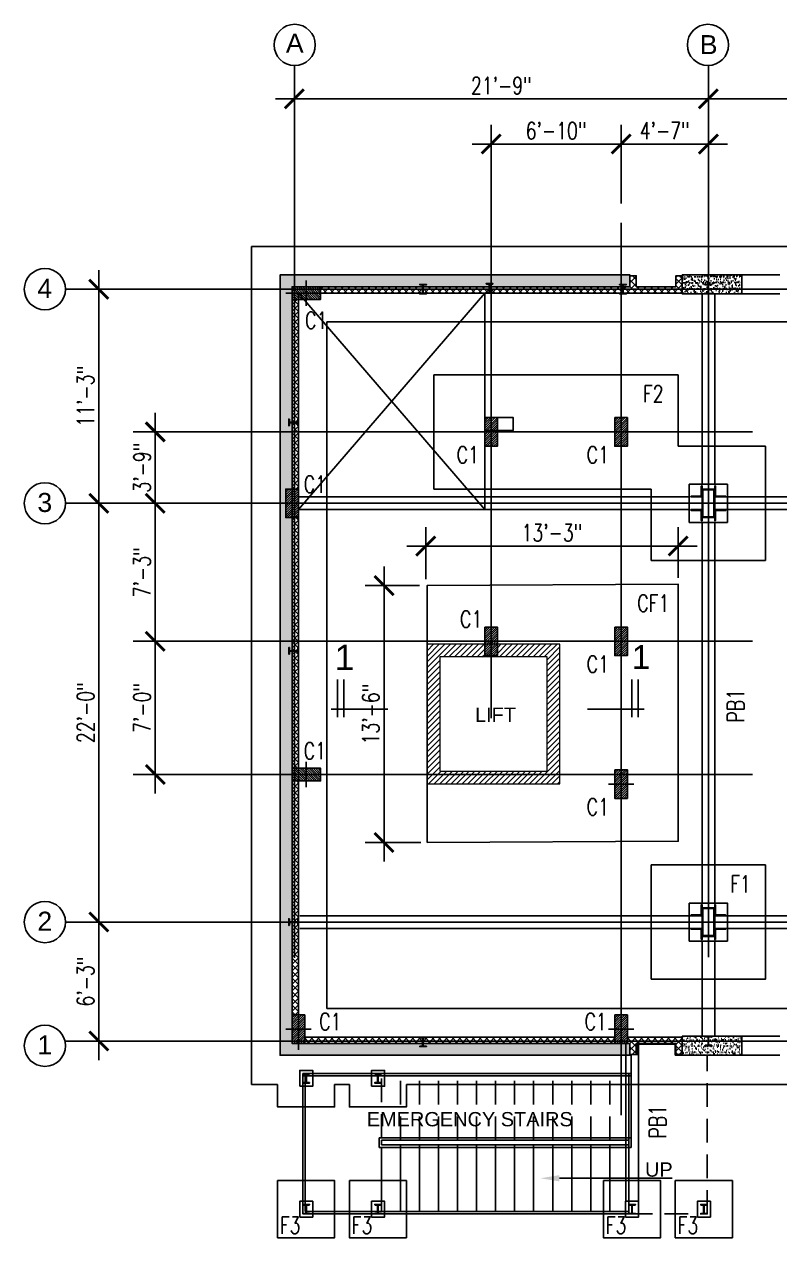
# Model space of a CAD drawing. Header units: inches. Extents: x 41285 to 57578, y -189 to 12305.
# Drawn here: x 47479 to 47955, y 10274 to 11039 of the extents above; entities that cross this region are included whole.
import ezdxf
from ezdxf import colors
from ezdxf.entities.mleader import LeaderData, LeaderLine
from ezdxf.enums import TextEntityAlignment as Align
from ezdxf.math import Vec2, Vec3

# ---------------------------------------------------------------- set-up
doc = ezdxf.new("R2010")
doc.units = ezdxf.units.IN
doc.header["$LTSCALE"] = 30
doc.header["$MEASUREMENT"] = 0
for name, pattern in [('Amconstr', [9999, 9999, 0]), ('CENTER', [2, 1.25, -0.25, 0.25, -0.25]), ('DASHED', [0.75, 0.5, -0.25])]:
    doc.linetypes.add(name, pattern=pattern)
for name, color, linetype in [('A-HATCH RCC', 8, 'Continuous'), ('A-PLASTER', 1, 'Continuous'), ('A-TEXT-P', 242, 'Continuous'), ('A-WALL-BLWK', 33, 'Continuous'), ('A-WALL-RAMPED EARTH', 4, 'Continuous'), ('COLUMN', 6, 'Continuous'), ('GC', 3, 'Continuous'), ('Grid line', 1, 'CENTER'), ('GT', 4, 'Continuous'), ('HATCH', 253, 'Continuous'), ('L', 2, 'Continuous'), ('L3', 3, 'Continuous'), ('L5', 5, 'Continuous'), ('N-DIM-Z', 126, 'Continuous'), ('PB', 3, 'Continuous'), ('RAMP LINE', 1, 'Continuous'), ('WALL', 7, 'Continuous')]:
    doc.layers.add(name, color=color, linetype=linetype)
doc.styles.add('1by8in-1F', font='arial.ttf', dxfattribs={"height": 6})
doc.styles.add('3-32', font='simplex.shx', dxfattribs={"width": 0.75, "height": 10.6666})
doc.styles.add('ARIAL', font='arial.ttf')
doc.styles.add('dim', font='arial.ttf')
doc.styles.get("Standard").update_dxf_attribs({"font": 'arial.ttf'})
doc.dimstyles.new('3-32', dxfattribs={"dimtxt": 10.666667, "dimasz": 12, "dimexe": 12, "dimexo": 4, "dimgap": 2, "dimtad": 1, "dimdec": 4, "dimzin": 3, "dimdsep": 46, "dimlunit": 4, "dimtxsty": '3-32', "dimblk": 'ARCHTICK', "dimcen": 0.046875, "dimdle": 12, "dimclrd": 1, "dimclre": 1, "dimclrt": 2, "dimadec": 0, "dimazin": 0, "dimtfac": 0.75, "dimtdec": 4, "dimtmove": 2, "dimatfit": 3, "dimldrblk": 'ARCHTICK', "dimfxl": 0, "dimfrac": 1, "dimtolj": 1, "dimtzin": 0, "dimlwd": -1, "dimlwe": -1, "dimarcsym": 0})
pattern_1 = [(45, (47651.374, 11328.5626), (-2.12132, 2.12132), []), (135, (47651.374, 11328.5626), (-2.12132, -2.12132), [])]
pattern_2 = [(30.5, (-6992.316, 0), (0.2584454, 2.88020771), [0, -2.28, 0, -2.55, 0, -2.4375]), (0.5, (-6992.316, 0), (3.15077722, 3.87814304), [0, -1.23, 0, -2.055, 0, -0.7875]), (320.5, (-6994.1473, 0.2248), (4.63742878, -0.56085233), [0, -0.75, 0, -2.7, 0, -3.525]), (310.5, (-6994.1473, 0.225), (4.6360217, 0.75716824), [0, -0.375, 0, -1.77, 0, -2.025])]
pattern_3 = [(45, (0, 0), (-0.265165, 0.265165), [])]

# ---------------------------------------------------------------- blocks, each defined once
blk = doc.blocks.new('A$C10AE6DCF')
at = {"layer": 'HATCH'}
h = blk.add_hatch(dxfattribs=at)
h.set_pattern_fill('_USER', color=1, angle=45, style=0, pattern_type=0)
h.set_pattern_definition([(45, (0, 0), (-0.70711, 0.70711), [])])
h.paths.add_polyline_path([(-4, 9), (-4, -9), (4, -9), (4, 9)])
at = {"layer": 'COLUMN'}
blk.add_lwpolyline([(-4, 9), (-4, -9), (4, -9), (4, 9), (-4, 9)], dxfattribs=at)
at = {"layer": 'Grid line'}
for p, q in [((0, -13), (0, 13)), ((-8, 0), (8, 0))]:
    blk.add_line(p, q, dxfattribs=at)
blk = doc.blocks.new('_ARCHTICK')
at = {"color": 0, "linetype": 'ByBlock', "const_width": 0.15}
blk.add_lwpolyline([(-0.5, -0.5), (0.5, 0.5)], dxfattribs=at)
blk = doc.blocks.new('*D236')
at = {"layer": 'DEFPOINTS', "color": 0, "transparency": 16777216}
for p in [(47909.87, 10991.79), (47648.87, 10950.28), (47909.87, 10950.28)]:
    blk.add_point(p, dxfattribs=at)
at = {"layer": 'N-DIM-Z', "color": 1, "transparency": 16777216}
for p, q in [((47648.87, 10954.28), (47648.87, 11003.79)), ((47909.87, 10954.28), (47909.87, 11003.79)), ((47636.87, 10991.79), (47921.87, 10991.79))]:
    blk.add_line(p, q, dxfattribs=at)
at = {"layer": 'N-DIM-Z', "color": 1, "transparency": 16777216, "xscale": 12, "yscale": 12, "zscale": 12, "rotation": 180}
blk.add_blockref('_ARCHTICK', (47648.87, 10991.79), dxfattribs=at)
at = {"layer": 'N-DIM-Z', "color": 1, "transparency": 16777216, "xscale": 12, "yscale": 12, "zscale": 12}
blk.add_blockref('_ARCHTICK', (47909.87, 10991.79), dxfattribs=at)
at = {"layer": 'N-DIM-Z', "color": 2, "transparency": 16777216, "insert": (47779.37, 11000.14), "char_height": 10.667, "attachment_point": 5, "style": '3-32'}
blk.add_mtext('\\A1;21\'-9"', dxfattribs=at)
blk = doc.blocks.new('*D237')
at = {"layer": 'DEFPOINTS', "color": 0, "transparency": 16777216}
for p in [(47525.54, 10871.79), (47550.07, 10871.79), (47547.73, 10736.79)]:
    blk.add_point(p, dxfattribs=at)
at = {"layer": 'N-DIM-Z', "color": 1, "transparency": 16777216}
for p, q in [((47525.54, 10724.79), (47525.54, 10883.79)), ((47546.07, 10871.79), (47513.54, 10871.79)), ((47543.73, 10736.79), (47513.54, 10736.79))]:
    blk.add_line(p, q, dxfattribs=at)
at = {"layer": 'N-DIM-Z', "color": 1, "transparency": 16777216, "xscale": 12, "yscale": 12, "zscale": 12}
for p, rotation in [((47525.54, 10871.79), 90), ((47525.54, 10736.79), 270)]:
    blk.add_blockref('_ARCHTICK', p, dxfattribs=dict(at, rotation=rotation))
at = {"layer": 'N-DIM-Z', "color": 2, "transparency": 16777216, "insert": (47517.19, 10804.29), "char_height": 10.667, "attachment_point": 5, "rotation": 90, "style": '3-32'}
blk.add_mtext('\\A1;11\'-3"', dxfattribs=at)
blk = doc.blocks.new('*D238')
at = {"layer": 'DEFPOINTS', "color": 0, "transparency": 16777216}
for p in [(47525.54, 10736.79), (47548.47, 10736.79), (47539.47, 10472.79)]:
    blk.add_point(p, dxfattribs=at)
at = {"layer": 'N-DIM-Z', "color": 1, "transparency": 16777216}
for p, q in [((47525.54, 10460.79), (47525.54, 10748.79)), ((47544.47, 10736.79), (47513.54, 10736.79)), ((47535.47, 10472.79), (47513.54, 10472.79))]:
    blk.add_line(p, q, dxfattribs=at)
at = {"layer": 'N-DIM-Z', "color": 1, "transparency": 16777216, "xscale": 12, "yscale": 12, "zscale": 12}
for p, rotation in [((47525.54, 10736.79), 90), ((47525.54, 10472.79), 270)]:
    blk.add_blockref('_ARCHTICK', p, dxfattribs=dict(at, rotation=rotation))
at = {"layer": 'N-DIM-Z', "color": 2, "transparency": 16777216, "insert": (47517.19, 10604.79), "char_height": 10.667, "attachment_point": 5, "rotation": 90, "style": '3-32'}
blk.add_mtext('\\A1;22\'-0"', dxfattribs=at)
blk = doc.blocks.new('*D239')
at = {"layer": 'DEFPOINTS', "color": 0, "transparency": 16777216}
for p in [(48173.87, 10991.79), (47909.87, 10950.28), (48173.87, 10950.28)]:
    blk.add_point(p, dxfattribs=at)
at = {"layer": 'N-DIM-Z', "color": 1, "transparency": 16777216}
for p, q in [((47909.87, 10954.28), (47909.87, 11003.79)), ((48173.87, 10954.28), (48173.87, 11003.79)), ((47897.87, 10991.79), (48185.87, 10991.79))]:
    blk.add_line(p, q, dxfattribs=at)
at = {"layer": 'N-DIM-Z', "color": 1, "transparency": 16777216, "xscale": 12, "yscale": 12, "zscale": 12, "rotation": 180}
blk.add_blockref('_ARCHTICK', (47909.87, 10991.79), dxfattribs=at)
at = {"layer": 'N-DIM-Z', "color": 1, "transparency": 16777216, "xscale": 12, "yscale": 12, "zscale": 12}
blk.add_blockref('_ARCHTICK', (48173.87, 10991.79), dxfattribs=at)
at = {"layer": 'N-DIM-Z', "color": 2, "transparency": 16777216, "insert": (48041.87, 11000.14), "char_height": 10.667, "attachment_point": 5, "style": '3-32'}
blk.add_mtext('\\A1;22\'-0"', dxfattribs=at)
blk = doc.blocks.new('*D244')
at = {"layer": 'DEFPOINTS', "color": 0, "transparency": 16777216}
for p in [(47525.54, 10472.79), (47542.13, 10472.79), (47542.25, 10397.79)]:
    blk.add_point(p, dxfattribs=at)
at = {"layer": 'N-DIM-Z', "color": 1, "transparency": 16777216}
for p, q in [((47525.54, 10385.79), (47525.54, 10484.79)), ((47538.13, 10472.79), (47513.54, 10472.79)), ((47538.25, 10397.79), (47513.54, 10397.79))]:
    blk.add_line(p, q, dxfattribs=at)
at = {"layer": 'N-DIM-Z', "color": 1, "transparency": 16777216, "xscale": 12, "yscale": 12, "zscale": 12}
for p, rotation in [((47525.54, 10472.79), 90), ((47525.54, 10397.79), 270)]:
    blk.add_blockref('_ARCHTICK', p, dxfattribs=dict(at, rotation=rotation))
at = {"layer": 'N-DIM-Z', "color": 2, "transparency": 16777216, "insert": (47517.19, 10435.29), "char_height": 10.667, "attachment_point": 5, "rotation": 90, "style": '3-32'}
blk.add_mtext('\\A1;6\'-3"', dxfattribs=at)
blk = doc.blocks.new('A$C77EE556A')
at = {"layer": 'HATCH'}
h = blk.add_hatch(dxfattribs=at)
h.set_pattern_fill('_USER', color=1, scale=0.375, angle=45, style=0, pattern_type=0)
h.set_pattern_definition(pattern_3)
h.paths.add_polyline_path([(0.5, -0.5), (0.5, -17.5), (7.5, -17.5), (7.5, -0.5)], flags=16)
h.paths.add_polyline_path([(0, 0), (0, -18), (8, -18), (8, 0)])
at = {"layer": 'COLUMN'}
blk.add_lwpolyline([(0, 0), (0, -18), (8, -18), (8, 0), (0, 0)], dxfattribs=at)
blk.add_lwpolyline([(0.5, -0.5), (0.5, -17.5), (7.5, -17.5), (7.5, -0.5)], close=True, dxfattribs=at)
at = {"layer": 'Grid line'}
for p, q in [((4, -22), (4, 4)), ((-4, -9), (12, -9))]:
    blk.add_line(p, q, dxfattribs=at)
blk = doc.blocks.new('A$C48294E53')
at = {"layer": 'COLUMN', "color": 4}
blk.add_lwpolyline([(2.19, 7.62), (3.63, 7.62, -0.414214), (3.81, 7.44), (3.81, 2.53, -0.414214), (3.63, 2.35), (2.19, 2.35, 0.414214), (2, 2.16), (2, 1.97), (6.19, 1.97), (6.19, 2.16, 0.414214), (6, 2.35), (4.37, 2.35, -0.414214), (4.19, 2.53), (4.19, 7.44, -0.414214), (4.37, 7.62), (6, 7.62, 0.414214), (6.19, 7.81), (6.19, 8), (2, 8), (2, 7.81, 0.414214)], format="xyb", close=True, dxfattribs=at)
blk = doc.blocks.new('A$C0EAF4FF9')
at = {"layer": 'Grid line'}
h = blk.add_hatch(dxfattribs=at)
h.set_pattern_fill('_USER', color=256, scale=0.25, angle=45, style=0, pattern_type=0)
h.set_pattern_definition([(45, (0, 0), (-0.176777, 0.176777), [])])
edge = h.paths.add_edge_path()
edge.add_line((2.19, 7.72), (3.63, 7.72))
edge.add_arc((3.63, 7.53), 0.188, 0, 90, ccw=False)
edge.add_line((3.81, 7.53), (3.81, 2.62))
edge.add_arc((3.63, 2.62), 0.188, -90, 0, ccw=False)
edge.add_line((3.63, 2.44), (2.19, 2.44))
edge.add_arc((2.19, 2.25), 0.187, 90, 180)
edge.add_line((2, 2.25), (2, 2.06))
edge.add_line((2, 2.06), (6.19, 2.06))
edge.add_line((6.19, 2.06), (6.19, 2.25))
edge.add_arc((6, 2.25), 0.188, 0, 90)
edge.add_line((6, 2.44), (4.37, 2.44))
edge.add_arc((4.37, 2.62), 0.188, 180, 270, ccw=False)
edge.add_line((4.19, 2.62), (4.19, 7.53))
edge.add_arc((4.37, 7.53), 0.188, 90, 180, ccw=False)
edge.add_line((4.37, 7.72), (6, 7.72))
edge.add_arc((6, 7.9), 0.187, 270, 360)
edge.add_line((6.19, 7.9), (6.19, 8.09))
edge.add_line((6.19, 8.09), (2, 8.09))
edge.add_line((2, 8.09), (2, 7.9))
edge.add_arc((2.19, 7.9), 0.188, 180, 270)
blk.add_blockref('A$C48294E53', (0, 0.09), dxfattribs=at)
blk = doc.blocks.new('A$C56BC41D7')
at = {"layer": 'HATCH'}
h = blk.add_hatch(dxfattribs=at)
h.set_pattern_fill('_USER', color=1, scale=0.375, angle=45, style=0, pattern_type=0)
h.set_pattern_definition(pattern_3)
edge = h.paths.add_edge_path()
edge.add_line((0.5, 6.75), (0.5, 0.75))
edge.add_arc((0.75, 0.75), 0.25, 180, 270)
edge.add_line((0.75, 0.5), (6.75, 0.5))
edge.add_arc((6.75, 0.25), 0.25, 0, 90, ccw=False)
edge.add_line((7, 0.25), (7, 0))
edge.add_line((7, 0), (0, 0))
edge.add_line((0, 0), (0, 7))
edge.add_line((0, 7), (0.25, 7))
edge.add_arc((0.25, 6.75), 0.25, 0, 90, ccw=False)
at = {"layer": 'COLUMN', "color": 4}
blk.add_lwpolyline([(0, 0), (0, 7), (0.25, 7, -0.414214), (0.5, 6.75), (0.5, 0.75, 0.414214), (0.75, 0.5), (6.75, 0.5, -0.414214), (7, 0.25), (7, 0)], format="xyb", close=True, dxfattribs=at)
blk = doc.blocks.new('A$C0E0D12C3')
at = {"layer": 'Grid line', "color": 4, "xscale": -1}
blk.add_blockref('A$C56BC41D7', (-4, 4), dxfattribs=at)
at = {"layer": 'Grid line'}
blk.add_blockref('A$C77EE556A', (-4, 9), dxfattribs=at)
at = {"layer": 'Grid line', "color": 4}
blk.add_blockref('A$C56BC41D7', (4, 4), dxfattribs=at)
at = {"layer": 'Grid line', "color": 4, "rotation": 180}
blk.add_blockref('A$C56BC41D7', (-4, -4), dxfattribs=at)
at = {"layer": 'Grid line', "color": 4, "xscale": -1, "rotation": 180}
blk.add_blockref('A$C56BC41D7', (4, -4), dxfattribs=at)
blk = doc.blocks.new('*D223')
at = {"layer": 'DEFPOINTS', "color": 0, "transparency": 16777216}
for p in [(47909.87, 10963.32), (47854.87, 10921.81), (47909.87, 10921.81)]:
    blk.add_point(p, dxfattribs=at)
at = {"layer": 'N-DIM-Z', "color": 1, "transparency": 16777216}
for p, q in [((47854.87, 10925.81), (47854.87, 10975.32)), ((47909.87, 10925.81), (47909.87, 10975.32)), ((47842.87, 10963.32), (47921.87, 10963.32))]:
    blk.add_line(p, q, dxfattribs=at)
at = {"layer": 'N-DIM-Z', "color": 1, "transparency": 16777216, "xscale": 12, "yscale": 12, "zscale": 12, "rotation": 180}
blk.add_blockref('_ARCHTICK', (47854.87, 10963.32), dxfattribs=at)
at = {"layer": 'N-DIM-Z', "color": 1, "transparency": 16777216, "xscale": 12, "yscale": 12, "zscale": 12}
blk.add_blockref('_ARCHTICK', (47909.87, 10963.32), dxfattribs=at)
at = {"layer": 'N-DIM-Z', "color": 2, "transparency": 16777216, "insert": (47882.37, 10971.67), "char_height": 10.667, "attachment_point": 5, "style": '3-32'}
blk.add_mtext('\\A1;4\'-7"', dxfattribs=at)
blk = doc.blocks.new('*D224')
at = {"layer": 'DEFPOINTS', "color": 0, "transparency": 16777216}
for p in [(47854.87, 10963.32), (47772.87, 10921.81), (47854.87, 10921.81)]:
    blk.add_point(p, dxfattribs=at)
at = {"layer": 'N-DIM-Z', "color": 1, "transparency": 16777216}
for p, q in [((47772.87, 10925.81), (47772.87, 10975.32)), ((47854.87, 10925.81), (47854.87, 10975.32)), ((47760.87, 10963.32), (47866.87, 10963.32))]:
    blk.add_line(p, q, dxfattribs=at)
at = {"layer": 'N-DIM-Z', "color": 1, "transparency": 16777216, "xscale": 12, "yscale": 12, "zscale": 12, "rotation": 180}
blk.add_blockref('_ARCHTICK', (47772.87, 10963.32), dxfattribs=at)
at = {"layer": 'N-DIM-Z', "color": 1, "transparency": 16777216, "xscale": 12, "yscale": 12, "zscale": 12}
blk.add_blockref('_ARCHTICK', (47854.87, 10963.32), dxfattribs=at)
at = {"layer": 'N-DIM-Z', "color": 2, "transparency": 16777216, "insert": (47813.87, 10971.67), "char_height": 10.667, "attachment_point": 5, "style": '3-32'}
blk.add_mtext('\\A1;6\'-10"', dxfattribs=at)
blk = doc.blocks.new('*D225')
at = {"layer": 'DEFPOINTS', "color": 0, "transparency": 16777216}
for p in [(47561.14, 10781.79), (47585.67, 10781.79), (47583.34, 10736.79)]:
    blk.add_point(p, dxfattribs=at)
at = {"layer": 'N-DIM-Z', "color": 1, "transparency": 16777216}
for p, q in [((47561.14, 10724.79), (47561.14, 10793.79)), ((47581.67, 10781.79), (47549.14, 10781.79)), ((47579.34, 10736.79), (47549.14, 10736.79))]:
    blk.add_line(p, q, dxfattribs=at)
at = {"layer": 'N-DIM-Z', "color": 1, "transparency": 16777216, "xscale": 12, "yscale": 12, "zscale": 12}
for p, rotation in [((47561.14, 10781.79), 90), ((47561.14, 10736.79), 270)]:
    blk.add_blockref('_ARCHTICK', p, dxfattribs=dict(at, rotation=rotation))
at = {"layer": 'N-DIM-Z', "color": 2, "transparency": 16777216, "insert": (47552.8, 10759.29), "char_height": 10.667, "attachment_point": 5, "rotation": 90, "style": '3-32'}
blk.add_mtext('\\A1;3\'-9"', dxfattribs=at)
blk = doc.blocks.new('*D226')
at = {"layer": 'DEFPOINTS', "color": 0, "transparency": 16777216}
for p in [(47561.14, 10736.79), (47585.67, 10736.79), (47583.34, 10649.79)]:
    blk.add_point(p, dxfattribs=at)
at = {"layer": 'N-DIM-Z', "color": 1, "transparency": 16777216}
for p, q in [((47561.14, 10637.79), (47561.14, 10748.79)), ((47581.67, 10736.79), (47549.14, 10736.79)), ((47579.34, 10649.79), (47549.14, 10649.79))]:
    blk.add_line(p, q, dxfattribs=at)
at = {"layer": 'N-DIM-Z', "color": 1, "transparency": 16777216, "xscale": 12, "yscale": 12, "zscale": 12}
for p, rotation in [((47561.14, 10736.79), 90), ((47561.14, 10649.79), 270)]:
    blk.add_blockref('_ARCHTICK', p, dxfattribs=dict(at, rotation=rotation))
at = {"layer": 'N-DIM-Z', "color": 2, "transparency": 16777216, "insert": (47552.8, 10693.29), "char_height": 10.667, "attachment_point": 5, "rotation": 90, "style": '3-32'}
blk.add_mtext('\\A1;7\'-3"', dxfattribs=at)
blk = doc.blocks.new('*D227')
at = {"layer": 'DEFPOINTS', "color": 0, "transparency": 16777216}
for p in [(47561.14, 10649.79), (47585.67, 10649.79), (47583.34, 10565.79)]:
    blk.add_point(p, dxfattribs=at)
at = {"layer": 'N-DIM-Z', "color": 1, "transparency": 16777216}
for p, q in [((47561.14, 10553.79), (47561.14, 10661.79)), ((47581.67, 10649.79), (47549.14, 10649.79)), ((47579.34, 10565.79), (47549.14, 10565.79))]:
    blk.add_line(p, q, dxfattribs=at)
at = {"layer": 'N-DIM-Z', "color": 1, "transparency": 16777216, "xscale": 12, "yscale": 12, "zscale": 12}
for p, rotation in [((47561.14, 10649.79), 90), ((47561.14, 10565.79), 270)]:
    blk.add_blockref('_ARCHTICK', p, dxfattribs=dict(at, rotation=rotation))
at = {"layer": 'N-DIM-Z', "color": 2, "transparency": 16777216, "insert": (47552.8, 10607.79), "char_height": 10.667, "attachment_point": 5, "rotation": 90, "style": '3-32'}
blk.add_mtext('\\A1;7\'-0"', dxfattribs=at)
blk = doc.blocks.new('A$C76A7568D')
at = {"layer": 'L3'}
blk.add_line((0, 3.89), (0, -31.85), dxfattribs=at)
at = {"layer": 'L5', "color": 6}
for p, q in [((-18.6, 0), (5, 0)), ((-18.6, -3.99), (5, -3.99))]:
    blk.add_line(p, q, dxfattribs=at)
blk = doc.blocks.new('*D274')
at = {"layer": 'DEFPOINTS', "color": 0, "transparency": 16777216}
for p in [(47705.4, 10684.91), (47731.66, 10684.91), (47732.55, 10522.92)]:
    blk.add_point(p, dxfattribs=at)
at = {"layer": 'N-DIM-Z', "color": 1, "transparency": 16777216}
for p, q in [((47705.4, 10510.92), (47705.4, 10696.91)), ((47727.66, 10684.91), (47693.4, 10684.91)), ((47728.55, 10522.92), (47693.4, 10522.92))]:
    blk.add_line(p, q, dxfattribs=at)
at = {"layer": 'N-DIM-Z', "color": 1, "transparency": 16777216, "xscale": 12, "yscale": 12, "zscale": 12}
for p, rotation in [((47705.4, 10684.91), 90), ((47705.4, 10522.92), 270)]:
    blk.add_blockref('_ARCHTICK', p, dxfattribs=dict(at, rotation=rotation))
at = {"layer": 'N-DIM-Z', "color": 2, "transparency": 16777216, "insert": (47697.05, 10603.92), "char_height": 10.667, "attachment_point": 5, "rotation": 90, "style": '3-32'}
blk.add_mtext('\\A1;13\'-6"', dxfattribs=at)
blk = doc.blocks.new('*D275')
at = {"layer": 'DEFPOINTS', "color": 0, "transparency": 16777216}
for p in [(47890.87, 10709.86), (47731.66, 10684.91), (47890.87, 10685.79)]:
    blk.add_point(p, dxfattribs=at)
at = {"layer": 'N-DIM-Z', "color": 1, "transparency": 16777216}
for p, q in [((47731.66, 10688.91), (47731.66, 10721.86)), ((47890.87, 10689.79), (47890.87, 10721.86)), ((47719.66, 10709.86), (47902.87, 10709.86))]:
    blk.add_line(p, q, dxfattribs=at)
at = {"layer": 'N-DIM-Z', "color": 1, "transparency": 16777216, "xscale": 12, "yscale": 12, "zscale": 12, "rotation": 180}
blk.add_blockref('_ARCHTICK', (47731.66, 10709.86), dxfattribs=at)
at = {"layer": 'N-DIM-Z', "color": 1, "transparency": 16777216, "xscale": 12, "yscale": 12, "zscale": 12}
blk.add_blockref('_ARCHTICK', (47890.87, 10709.86), dxfattribs=at)
at = {"layer": 'N-DIM-Z', "color": 2, "transparency": 16777216, "insert": (47811.26, 10718.21), "char_height": 10.667, "attachment_point": 5, "style": '3-32'}
blk.add_mtext('\\A1;13\'-3"', dxfattribs=at)

msp = doc.modelspace()

# ---------------------------------------------------------------- hatches: boundary and pattern name
at = {"layer": 'A-HATCH RCC'}
h = msp.add_hatch(dxfattribs=at)
h.set_pattern_fill('AR-SAND,_O', color=8, scale=1.5, angle=353, double=1)
h.set_pattern_definition(pattern_2)
h.paths.add_polyline_path([(47860.37407969, 10396.29055706), (47860.37407969, 10388.79055706), (47639.87407969, 10388.79055706), (47639.87407969, 10880.79055706), (47860.37407969, 10880.79055706), (47860.37407969, 10873.29055706), (47647.37407969, 10873.29055706), (47647.37407969, 10745.79055706), (47643.37407969, 10745.79055706), (47643.37407969, 10727.79055706), (47647.37407969, 10727.79055706), (47647.37407969, 10396.29055706)])
h = msp.add_hatch(dxfattribs=at)
h.set_pattern_fill('_USER,_O', color=256, scale=3, angle=45, double=1, pattern_type=0)
h.set_pattern_definition(pattern_1)
h.paths.add_polyline_path([(47893.37407969, 10880.29055706), (47889.37407969, 10880.29055706), (47889.37407969, 10873.29055706), (47873.87407969, 10873.29055706), (47873.87407969, 10871.79055706), (47893.37407969, 10871.79055706)])
h.paths.add_polyline_path([(47893.37407969, 10871.79055706), (47873.87407969, 10871.79055706), (47873.87407969, 10869.29055706), (47893.37407969, 10869.29055706)])
h.paths.add_polyline_path([(47873.87407969, 10871.79055706), (47864.87407969, 10871.79055706), (47864.87407969, 10869.29055706), (47873.87407969, 10869.29055706)])
h.paths.add_polyline_path([(47873.87407969, 10873.29055706), (47864.87407969, 10873.29055706), (47864.87407969, 10871.79055706), (47873.87407969, 10871.79055706)])
h.paths.add_polyline_path([(47864.37407969, 10880.29055706), (47860.37407969, 10880.29055706), (47860.37407969, 10873.29055706), (47753.87407969, 10873.29055706), (47753.87407969, 10871.79055706), (47864.87407969, 10871.79055706), (47864.87407969, 10873.29055706), (47864.37407969, 10873.29055706)])
h.paths.add_polyline_path([(47864.87407969, 10871.79055706), (47753.87407969, 10871.79055706), (47753.87407969, 10869.29055706), (47864.87407969, 10869.29055706)])
h.paths.add_polyline_path([(47753.87407969, 10871.79055706), (47740.3662216, 10871.79055706), (47740.3662216, 10869.29055706), (47753.87407969, 10869.29055706)])
h.paths.add_polyline_path([(47753.87407969, 10873.29055706), (47740.3662216, 10873.29055706), (47740.3662216, 10871.79055706), (47753.87407969, 10871.79055706)])
h.paths.add_polyline_path([(47740.3662216, 10871.79055706), (47665.37407969, 10871.79055706), (47665.37407969, 10869.29055706), (47669.37407969, 10869.29055706), (47740.3662216, 10869.29055706)])
h.paths.add_polyline_path([(47740.3662216, 10873.29055706), (47665.37407969, 10873.29055706), (47665.37407969, 10871.79055706), (47740.3662216, 10871.79055706)])
h = msp.add_hatch(dxfattribs=at)
h.set_pattern_fill('AR-SAND,_O', color=8, scale=1.5, angle=353, double=1)
h.set_pattern_definition(pattern_2)
h.paths.add_polyline_path([(47930.87407969, 10868.79055706), (47930.87407969, 10880.79055706), (47893.37407969, 10880.79055706), (47893.37407969, 10868.79055706)])
h = msp.add_hatch(dxfattribs=at)
h.set_pattern_fill('_USER,_O', color=256, scale=3, angle=45, double=1, pattern_type=0)
h.set_pattern_definition(pattern_1)
h.paths.add_polyline_path([(47651.37407969, 10865.29055706), (47648.87407969, 10865.29055706), (47648.87407969, 10781.79055706), (47651.37407969, 10781.79055706)])
h.paths.add_polyline_path([(47648.87407969, 10745.79055706), (47651.37407969, 10745.79055706), (47651.37407969, 10781.79055706), (47648.87407969, 10781.79055706)])
h.paths.add_polyline_path([(47648.87407969, 10781.79055706), (47647.37407969, 10781.79055706), (47647.37407969, 10745.79055706), (47648.87407969, 10745.79055706)])
h.paths.add_polyline_path([(47648.87407969, 10865.29055706), (47647.37407969, 10865.29055706), (47647.37407969, 10781.79055706), (47648.87407969, 10781.79055706)])
h = msp.add_hatch(dxfattribs=at)
h.set_pattern_fill('_USER,_O', color=256, scale=3, angle=45, double=1, pattern_type=0)
h.set_pattern_definition(pattern_1)
h.paths.add_polyline_path([(47651.37407969, 10569.79055706), (47647.37407969, 10569.79055706), (47647.37407969, 10727.79055706), (47651.37407969, 10727.79055706)])
h = msp.add_hatch(dxfattribs=at)
h.set_pattern_fill('_USER,_O', color=256, scale=3, angle=45, double=1, pattern_type=0)
h.set_pattern_definition(pattern_1)
h.paths.add_polyline_path([(47651.37407969, 10414.29055706), (47647.37407969, 10414.29055706), (47647.37407969, 10561.79055706), (47651.37407969, 10561.79055706)])
h = msp.add_hatch(dxfattribs=at)
h.set_pattern_fill('_USER,_O', color=256, scale=3, angle=45, double=1, pattern_type=0)
h.set_pattern_definition(pattern_1)
edge = h.paths.add_edge_path()
edge.add_line((47655.37407969, 10396.29055706), (47850.87407969, 10396.29055706))
edge.add_line((47850.87407969, 10396.29055706), (47850.87407969, 10400.29055706))
edge.add_line((47850.87407969, 10400.29055706), (47655.37407969, 10400.29055706))
edge.add_line((47655.37407969, 10400.29055706), (47655.37407969, 10396.29055706))
edge.add_line((47655.37407969, 10396.29055706), (47850.87407969, 10396.29055706))
h = msp.add_hatch(dxfattribs=at)
h.set_pattern_fill('_USER,_O', color=256, scale=3, angle=45, double=1, pattern_type=0)
h.set_pattern_definition(pattern_1)
edge = h.paths.add_edge_path()
edge.add_line((47893.37407969, 10389.29055706), (47893.37407969, 10400.29055706))
edge.add_line((47893.37407969, 10400.29055706), (47858.87407969, 10400.29055706))
edge.add_line((47858.87407969, 10400.29055706), (47858.87407969, 10396.29055706))
edge.add_line((47858.87407969, 10396.29055706), (47860.37407969, 10396.29055706))
edge.add_line((47860.37407969, 10396.29055706), (47860.37407969, 10389.29055706))
edge.add_line((47860.37407969, 10389.29055706), (47864.37407969, 10389.29055706))
edge.add_line((47864.37407969, 10389.29055706), (47864.37407969, 10396.29055706))
edge.add_line((47864.37407969, 10396.29055706), (47889.37407969, 10396.29055706))
edge.add_line((47889.37407969, 10396.29055706), (47889.37407969, 10389.29055706))
edge.add_line((47889.37407969, 10389.29055706), (47893.37511904, 10389.29055706))
edge.add_line((47893.37511904, 10389.29055706), (47893.37511904, 10400.29055706))
h = msp.add_hatch(dxfattribs=at)
h.set_pattern_fill('AR-SAND,_O', color=8, scale=1.5, angle=353, double=1)
h.set_pattern_definition(pattern_2)
h.paths.add_polyline_path([(47930.87407969, 10388.79055706), (47930.87407969, 10393.79055706), (47930.87407969, 10400.79055706), (47912.87407969, 10400.79055706, -0.4142135624), (47912.37407969, 10400.29055706), (47910.12407969, 10400.29055706), (47910.12407969, 10395.29055706), (47912.37407969, 10395.29055706, -0.4142135624), (47912.87407969, 10394.79055706), (47906.87407969, 10394.79055706, -0.4142135624), (47907.37407969, 10395.29055706), (47909.62407969, 10395.29055706), (47909.62407969, 10400.29055706), (47907.37407969, 10400.29055706, -0.4142135624), (47906.87407969, 10400.79055706), (47893.37407969, 10400.79055706), (47893.37407969, 10388.79055706)])
at = {"layer": 'HATCH'}
h = msp.add_hatch(dxfattribs=at)
h.set_pattern_fill('ANSI31', color=1, scale=20)
h.set_pattern_definition([(45, (-6992.316, 0), (-1.76776695, 1.76776695), [])])
h.paths.add_polyline_path([(47816.25556619, 10647.94088727), (47776.87407969, 10647.94088727), (47776.87407969, 10640.79055706), (47772.87407969, 10640.79055706), (47772.87407969, 10639.94088727), (47808.25556619, 10639.94088727), (47808.25556619, 10567.89508574), (47740.54835562, 10567.89508574), (47740.54835562, 10639.94088727), (47772.87407969, 10639.94088727), (47772.87407969, 10640.79055706), (47768.87407969, 10640.79055706), (47768.87407969, 10647.94088727), (47732.54835562, 10647.94088727), (47732.54835562, 10565.79055706), (47816.25556619, 10565.79055706)])
h.paths.add_polyline_path([(47816.25556619, 10565.79055706), (47732.54835562, 10565.79055706), (47732.54835562, 10559.89508574), (47816.25556619, 10559.89508574)])

# ---------------------------------------------------------------- linework, layer by layer
for p, q in [((47651.37407969, 10732.79055707), (47768.87407969, 10869.29055706)), ((47651.37407969, 10869.29055706), (47768.87407969, 10732.79055707))]:
    msp.add_line(p, q)
for points in [[(47768.87407969, 10869.29055706), (47651.37407969, 10869.29055706), (47651.37407969, 10732.79055707), (47768.87407969, 10732.79055707)], [(47768.87407969, 10782.79055706), (47768.87407969, 10790.79055706), (47786.87407969, 10790.79055706), (47786.87407969, 10782.79055706)]]:
    msp.add_lwpolyline(points, close=True)
at = {"layer": 'A-PLASTER'}
for p, q in [((47864.87407969, 10388.79055706), (47864.87407969, 10395.79055706)), ((47864.87407969, 10395.79055706), (47888.87407969, 10395.79055706)), ((47888.87407969, 10388.79055706), (47888.87407969, 10395.79055706))]:
    msp.add_line(p, q, dxfattribs=at)
at = {"layer": 'A-WALL-BLWK', "color": 1}
for p, q in [((47893.37407969, 10880.79055706), (47893.37407969, 10868.79055706)), ((47893.37407969, 10388.79055706), (47888.87407969, 10388.79055706))]:
    msp.add_line(p, q, dxfattribs=at)
at = {"layer": 'A-WALL-BLWK'}
for p, q in [((47651.37407969, 10400.29055706), (47651.37407969, 10869.29055706)), ((47852.87407969, 10640.79055706), (47858.87407969, 10640.79055706)), ((47852.87407969, 10568.79055706), (47858.87407969, 10568.79055706))]:
    msp.add_line(p, q, dxfattribs=at)
at = {"layer": 'A-WALL-RAMPED EARTH'}
for p, q in [((47893.37407969, 10880.79055706), (47930.87407969, 10880.79055706)), ((47930.87407969, 10880.79055706), (47930.87407969, 10868.79055706)), ((47893.37407969, 10388.79055706), (47930.87407969, 10388.79055706))]:
    msp.add_line(p, q, dxfattribs=at)
for points in [[(47860.37407969, 10396.29055706), (47860.37407969, 10388.79055706), (47639.87407969, 10388.79055706), (47639.87407969, 10880.79055706), (47860.37407969, 10880.79055706), (47860.37407969, 10873.29055706), (47647.37407969, 10873.29055706), (47647.37407969, 10745.79055706), (47643.37407969, 10745.79055706), (47643.37407969, 10727.79055706), (47647.37407969, 10727.79055706), (47647.37407969, 10396.29055706), (47860.37407969, 10396.29055706)], [(47930.87407969, 10868.79055706), (47930.87407969, 10880.79055706), (47893.37407969, 10880.79055706), (47893.37407969, 10868.79055706)]]:
    msp.add_lwpolyline(points, close=True, dxfattribs=at)
for points in [[(47655.37407969, 10396.29055706), (47850.87407969, 10396.29055706), (47850.87407969, 10400.29055706), (47655.37407969, 10400.29055706), (47655.37407969, 10396.29055706), (47850.87407969, 10396.29055706)], [(47893.37407969, 10389.29055706), (47893.37407969, 10400.29055706), (47858.87407969, 10400.29055706), (47858.87407969, 10396.29055706), (47860.37407969, 10396.29055706), (47860.37407969, 10389.29055706), (47864.37407969, 10389.29055706), (47864.37407969, 10396.29055706), (47889.37407969, 10396.29055706), (47889.37407969, 10389.29055706), (47893.37511904, 10389.29055706), (47893.37511904, 10400.29055706)], [(47893.37407969, 10400.79055706), (47930.87407969, 10400.79055706), (47930.87407969, 10388.79055706), (47893.37407969, 10388.79055706), (47893.37407969, 10400.79055706)]]:
    msp.add_lwpolyline(points, dxfattribs=at)
at = {"layer": 'GC'}
for centre in [(47649.03863467, 11025.76941304), (47909.61409967, 11025.80711521), (47491.53652627, 10871.79055706), (47491.53652627, 10736.79055706), (47491.53652627, 10472.79055706), (47491.53652627, 10394.79055706)]:
    msp.add_circle(centre, 13, dxfattribs=at)
at = {"layer": 'Grid line', "ltscale": 15}
for p, q in [((47648.87407969, 11012.79055706), (47648.87407969, 10348.04051264)), ((47909.87407969, 11013.08804793), (47909.87407969, 10348.79055706)), ((47772.87407969, 10601.2736527), (47772.87407969, 10973.09241906)), ((47854.87407969, 10351.14703854), (47854.87407969, 10975.06505095)), ((47504.53652627, 10871.79055706), (49681.42451169, 10871.79055706)), ((47937.79067952, 10781.79055706), (47547.10416565, 10781.79055706)), ((47504.53652627, 10736.79055706), (49625.50568077, 10736.79055706)), ((47937.79067952, 10649.79055706), (47547.10416565, 10649.79055706)), ((47937.79067952, 10565.79055706), (47547.10416565, 10565.79055706)), ((47504.53652627, 10472.79055706), (49516.1533003, 10472.79055706)), ((47504.53652627, 10397.79055706), (49485.08728312, 10397.79055706))]:
    msp.add_line(p, q, dxfattribs=at)
at = {"layer": 'L', "color": 2}
for p, q in [((47930.87407969, 10880.79055706), (47954.87407969, 10880.79055706)), ((47930.87407969, 10868.79055706), (47954.87407969, 10868.79055706)), ((47930.87407969, 10400.79055706), (47954.87407969, 10400.79055706)), ((47930.87407969, 10388.79055706), (47954.87407969, 10388.79055706))]:
    msp.add_line(p, q, dxfattribs=at)
at = {"layer": 'PB'}
for points in [[(47652.20677983, 10369.23465808), (47660.39427983, 10369.23465808), (47660.39427983, 10379.26465808), (47652.20677983, 10379.26465808)], [(47697.51927983, 10369.23465808), (47705.70677983, 10369.23465808), (47705.70677983, 10379.26465808), (47697.51927983, 10379.26465808)], [(47652.20677983, 10286.76465808), (47660.39427983, 10286.76465808), (47660.39427983, 10296.79465808), (47652.20677983, 10296.79465808)], [(47697.51927983, 10286.76465808), (47705.70677983, 10286.76465808), (47705.70677983, 10296.79465808), (47697.51927983, 10296.79465808)], [(47857.70677983, 10286.76465808), (47865.89427983, 10286.76465808), (47865.89427983, 10296.79465808), (47857.70677983, 10296.79465808)], [(47903.02303982, 10286.76465808), (47911.21053982, 10286.76465808), (47911.21053982, 10296.79465808), (47903.02303982, 10296.79465808)]]:
    msp.add_lwpolyline(points, close=True, dxfattribs=at)
at = {"layer": 'RAMP LINE', "color": 2, "linetype": 'DASHED', "lineweight": 25}
for p, q in [((47861.20677983, 10377.26465808), (47861.18823578, 10389.13626113)), ((47909.21053982, 10288.76465808), (47909.21053982, 10389.28550701)), ((47859.70677983, 10288.76465808), (47909.21053982, 10288.76465808))]:
    msp.add_line(p, q, dxfattribs=at)
at = {"layer": 'RAMP LINE', "color": 2, "linetype": 'Amconstr', "lineweight": 25}
for p, q in [((47654.20677983, 10288.76465808), (47654.20677983, 10377.26465808)), ((47861.20677983, 10377.26465808), (47654.20677983, 10377.26465808)), ((47859.70677983, 10288.76465808), (47859.70677983, 10377.26465808)), ((47861.20677983, 10330.76465808), (47861.20677983, 10377.26465808)), ((47811.70677983, 10332.26465808), (47811.70677983, 10290.26465808)), ((47823.70677983, 10332.26465808), (47823.70677983, 10290.26465808)), ((47835.70677983, 10332.26465808), (47835.70677983, 10290.26465808)), ((47847.70677983, 10290.26465808), (47847.70677983, 10332.26465808)), ((47847.70677983, 10332.26465808), (47847.70677983, 10290.26465808)), ((47654.20677983, 10288.76465808), (47859.70677983, 10288.76465808))]:
    msp.add_line(p, q, dxfattribs=at)
at = {"layer": 'RAMP LINE', "color": 9, "linetype": 'Amconstr', "lineweight": 25}
for p, q in [((47861.20677983, 10375.76465808), (47654.20677983, 10375.76465808)), ((47655.70677983, 10290.26465808), (47655.70677983, 10377.26465808)), ((47861.20677983, 10336.76465808), (47702.20677983, 10336.76465808)), ((47702.20677983, 10336.76465808), (47702.20677983, 10330.76465808)), ((47861.20677983, 10330.76465808), (47702.20677983, 10330.76465808)), ((47859.70677983, 10335.26465808), (47703.70677983, 10335.26465808)), ((47703.70677983, 10335.26465808), (47703.70677983, 10332.26465808)), ((47859.70677983, 10332.26465808), (47703.70677983, 10332.26465808)), ((47703.70677983, 10330.76465808), (47703.70677983, 10290.26465808)), ((47715.70677983, 10332.26465808), (47715.70677983, 10290.26465808)), ((47727.70677983, 10332.26465808), (47727.70677983, 10290.26465808)), ((47739.70677983, 10332.26465808), (47739.70677983, 10290.26465808)), ((47751.70677983, 10332.26465808), (47751.70677983, 10290.26465808)), ((47763.70677983, 10332.26465808), (47763.70677983, 10290.26465808)), ((47775.70677983, 10332.26465808), (47775.70677983, 10290.26465808)), ((47787.70677983, 10332.26465808), (47787.70677983, 10290.26465808)), ((47799.70677983, 10332.26465808), (47799.70677983, 10290.26465808)), ((47655.70677983, 10290.26465808), (47859.70677983, 10290.26465808))]:
    msp.add_line(p, q, dxfattribs=at)
at = {"layer": 'RAMP LINE', "color": 9, "linetype": 'DASHED', "lineweight": 25}
for p, q in [((47703.70677983, 10336.76465808), (47703.70677983, 10377.26465808)), ((47715.70677983, 10335.26465808), (47715.70677983, 10377.26465808)), ((47727.70677983, 10335.26465808), (47727.70677983, 10377.26465808)), ((47739.70677983, 10335.26465808), (47739.70677983, 10377.26465808)), ((47751.70677983, 10335.26465808), (47751.70677983, 10377.26465808)), ((47763.70677983, 10335.26465808), (47763.70677983, 10377.26465808)), ((47775.70677983, 10335.26465808), (47775.70677983, 10377.26465808)), ((47787.70677983, 10335.26465808), (47787.70677983, 10377.26465808)), ((47799.70677983, 10335.26465808), (47799.70677983, 10377.26465808)), ((47811.70677983, 10335.26465808), (47811.70677983, 10377.26465808)), ((47823.70677983, 10335.26465808), (47823.70677983, 10377.26465808)), ((47835.70677983, 10335.26465808), (47835.70677983, 10377.26465808)), ((47847.70677983, 10335.26465808), (47847.70677983, 10377.26465808))]:
    msp.add_line(p, q, dxfattribs=at)
at = {"layer": 'WALL', "color": 3}
for p, q in [((47621.87407969, 10898.79055706), (47621.87407969, 10370.30023181)), ((49253.87407969, 10898.79055706), (47621.87407969, 10898.79055706)), ((47905.87407969, 10748.79055706), (47905.87407969, 10868.79055706)), ((47913.87407969, 10748.79055706), (47913.87407969, 10868.79055706)), ((47913.87407969, 10748.79055706), (47913.87407969, 10868.79055706)), ((47669.37407969, 10851.28927285), (47669.37407969, 10418.29502084)), ((47669.37407969, 10851.28927285), (49205.87385024, 10850.796331)), ((47736.87407969, 10817.79055706), (47890.87407969, 10817.79055706)), ((47736.87407969, 10745.79055706), (47736.87407969, 10817.79055706)), ((47890.87407969, 10817.79055706), (47890.87407969, 10772.79055706)), ((47890.87407969, 10772.79055706), (47945.87407969, 10772.79055706)), ((47945.87407969, 10772.79055706), (47945.87407969, 10700.79055706)), ((47873.87407969, 10745.79055706), (47736.87407969, 10745.79055706)), ((47873.87407969, 10700.79055706), (47873.87407969, 10745.79055706)), ((47897.87407969, 10740.79055706), (47651.37407969, 10740.79055706)), ((48161.87407969, 10740.79055706), (47915.37407969, 10740.79055706)), ((47897.87407969, 10732.79055707), (47651.37407969, 10732.79055707)), ((48161.87407969, 10732.79055707), (47915.37407969, 10732.79055707)), ((47905.87407969, 10484.79055706), (47905.87407969, 10724.79055706)), ((47913.87407969, 10484.79055706), (47913.87407969, 10724.79055706)), ((47913.87407969, 10674.12006178), (47913.87407969, 10724.79055706)), ((47945.87407969, 10700.79055706), (47873.87407969, 10700.79055706)), ((47898.87407969, 10476.79055706), (47652.37407969, 10476.79055706)), ((48162.87407969, 10476.79055706), (47916.37407969, 10476.79055706)), ((47898.87407969, 10468.79055707), (47652.37407969, 10468.79055707)), ((48162.87407969, 10468.79055706), (47916.37407969, 10468.79055706)), ((47905.87407969, 10400.79055706), (47905.87407969, 10460.79055706)), ((47913.87407969, 10400.79055706), (47913.87407969, 10460.79055706)), ((47669.37407969, 10418.29502084), (49205.86834164, 10418.78481818)), ((47857.89427983, 10296.79465808), (47857.89427983, 10396.29055706)), ((47865.89427983, 10296.79465808), (47865.89427983, 10396.29055706)), ((47621.87407969, 10370.30023181), (47638.20677983, 10370.30480762)), ((47674.20677983, 10370.31489347), (47683.51927983, 10370.31750248)), ((47719.51927983, 10370.32758833), (49253.87407969, 10370.75745703))]:
    msp.add_line(p, q, dxfattribs=at)
at = {"layer": 'WALL'}
msp.add_line((47736.87407969, 10745.79055706), (47736.87407969, 10745.79055706), dxfattribs=at)
at = {"layer": 'WALL', "color": 4}
for points in [[(47665.37407969, 10869.29055706), (47893.37407969, 10869.29055706), (47893.37407969, 10880.29055706), (47889.37407969, 10880.29055706), (47889.37407969, 10873.29055706), (47864.37407969, 10873.29055706), (47864.37407969, 10880.29055706), (47860.37407969, 10880.29055706), (47860.37407969, 10873.29055706), (47651.37407969, 10873.29055706)], [(47651.37407969, 10745.79055706), (47647.37407969, 10745.79055706), (47647.37407969, 10865.29055706), (47651.37407969, 10865.29055706), (47651.37407969, 10745.79055706)], [(47651.37407969, 10569.79055706), (47647.37407969, 10569.79055706), (47647.37407969, 10727.79055706), (47651.37407969, 10727.79055706), (47651.37407969, 10569.79055706)], [(47651.37407969, 10414.29055706), (47647.37407969, 10414.29055706), (47647.37407969, 10561.79055706), (47651.37407969, 10561.79055706), (47651.37407969, 10414.29055706)]]:
    msp.add_lwpolyline(points, dxfattribs=at)
at = {"layer": 'WALL', "color": 3}
for points in [[(47897.87407969, 10748.79055706), (47897.87407969, 10724.79055706), (47921.87407969, 10724.79055706), (47921.87407969, 10748.79055706)], [(47732.54835562, 10522.91798651), (47890.87407969, 10523.79055706), (47890.87407969, 10685.79055706), (47732.54835562, 10684.91798651)], [(47873.87407969, 10436.79055706), (47945.87407969, 10436.79055706), (47945.87407969, 10508.79055706), (47873.87407969, 10508.79055706)], [(47897.87407969, 10484.79055706), (47897.87407969, 10460.79055706), (47921.87407969, 10460.79055706), (47921.87407969, 10484.79055706)], [(47638.20677983, 10309.77965808), (47674.20677983, 10309.77965808), (47674.20677983, 10273.77965808), (47638.20677983, 10273.77965808)], [(47683.51927983, 10309.77965808), (47719.51927983, 10309.77965808), (47719.51927983, 10273.77965808), (47683.51927983, 10273.77965808)], [(47843.70677983, 10309.77965808), (47879.70677983, 10309.77965808), (47879.70677983, 10273.77965808), (47843.70677983, 10273.77965808)], [(47889.02303982, 10309.77965808), (47925.02303982, 10309.77965808), (47925.02303982, 10273.77965808), (47889.02303982, 10273.77965808)]]:
    msp.add_lwpolyline(points, close=True, dxfattribs=at)
at = {"layer": 'WALL', "color": 4, "linetype": 'Continuous', "lineweight": 9}
for points in [[(47816.25556619, 10647.94088727), (47732.54835562, 10647.94088727), (47732.54835562, 10559.89508574), (47816.25556619, 10559.89508574), (47816.25556619, 10647.94088727)], [(47808.25556619, 10639.94088727), (47740.54835562, 10639.94088727), (47740.54835562, 10567.89508574), (47808.25556619, 10567.89508574), (47808.25556619, 10639.94088727)]]:
    msp.add_lwpolyline(points, dxfattribs=at)
at = {"layer": 'WALL', "color": 3}
for points in [[(47674.20677983, 10370.31489347), (47674.20677983, 10356.24965808), (47638.20677983, 10356.24965808), (47638.20677983, 10370.30480762)], [(47719.51927983, 10370.32758833), (47719.51927983, 10356.24965808), (47683.51927983, 10356.24965808), (47683.51927983, 10370.31750248)]]:
    msp.add_lwpolyline(points, dxfattribs=at)

# ---------------------------------------------------------------- block references
at = {"layer": 'Grid line', "color": 4, "rotation": 90}
for p in [(47656.37407969, 10869.29055706), (47656.37407969, 10565.79055706)]:
    msp.add_blockref('A$C10AE6DCF', p, dxfattribs=at)
at = {"layer": 'Grid line'}
for name, p in [('A$C0EAF4FF9', (47725.87407969, 10866.73009554)), ('A$C0EAF4FF9', (47767.87407969, 10867.23009554)), ('A$C0EAF4FF9', (47851.87407969, 10866.73009554)), ('A$C0EAF4FF9', (47905.87407969, 10866.73009554)), ('A$C77EE556A', (47905.87407969, 10745.79055706)), ('A$C0EAF4FF9', (47725.87407969, 10392.20009555)), ('A$C0EAF4FF9', (47905.87407969, 10392.70009555)), ('A$C0EAF4FF9', (47652.20677983, 10369.17419656)), ('A$C0EAF4FF9', (47697.51927983, 10369.17419656)), ('A$C0EAF4FF9', (47652.20677983, 10286.70419656)), ('A$C0EAF4FF9', (47697.51927983, 10286.70419656)), ('A$C0EAF4FF9', (47857.70677983, 10286.70419656)), ('A$C0EAF4FF9', (47903.02303982, 10286.70419656))]:
    msp.add_blockref(name, p, dxfattribs=at)
at = {"layer": 'Grid line', "color": 4}
for name, p in [('A$C10AE6DCF', (47772.87407969, 10781.79055706)), ('A$C10AE6DCF', (47854.87407969, 10781.79055706)), ('A$C10AE6DCF', (47647.37407969, 10736.79055706)), ('A$C10AE6DCF', (47772.87407969, 10649.79055706)), ('A$C10AE6DCF', (47854.87407969, 10649.79055706)), ('A$C10AE6DCF', (47854.87407969, 10559.79055706)), ('A$C0E0D12C3', (47909.87407969, 10472.79055706)), ('A$C10AE6DCF', (47651.37407969, 10405.29055706)), ('A$C10AE6DCF', (47854.87407969, 10405.29055706))]:
    msp.add_blockref(name, p, dxfattribs=at)
at = {"layer": 'Grid line', "rotation": 90}
for p in [(47653.43454121, 10783.69680706), (47653.43454121, 10639.69680706), (47653.43454121, 10468.69680706)]:
    msp.add_blockref('A$C0EAF4FF9', p, dxfattribs=at)
at = {"layer": 'Grid line', "ltscale": 10}
msp.add_blockref('A$C0E0D12C3', (47909.87407969, 10736.79055706), dxfattribs=at)
at = {"layer": 'PB', "xscale": -1, "rotation": 90}
msp.add_blockref('A$C76A7568D', (47675.95119282, 10607.05652786), dxfattribs=at)
at = {"layer": 'PB', "rotation": 270}
msp.add_blockref('A$C76A7568D', (47865.57266251, 10607.05652786), dxfattribs=at)

# ---------------------------------------------------------------- texts
at = {"layer": 'A-TEXT-P', "color": 4, "style": 'ARIAL'}
for height, p in [(16, (47674.22654702, 10631.62521553)), (15, (47861.54950773, 10632.3868056))]:
    msp.add_text('1', height=height, dxfattribs=at).set_placement(p)
at = {"layer": 'A-TEXT-P', "style": '1by8in-1F'}
msp.add_text('LIFT', height=9, rotation=360, dxfattribs=at).set_placement((47775.65935014, 10603.51967905), align=Align.MIDDLE_CENTER)
for s, p in [('EMERGENCY STAIRS', (47759.43656022, 10348.52196563)), ('UP', (47878.64714003, 10316.76997373))]:
    msp.add_text(s, height=9, dxfattribs=at).set_placement(p, align=Align.MIDDLE_CENTER)
at = {"layer": 'A-TEXT-P', "color": 2, "char_height": 10.6666, "attachment_point": 1, "style": '3-32'}
for insert in [(47655.59283093, 10857.48143801), (47751.15568771, 10772.70050503), (47833.15568771, 10772.70050503), (47654.75049284, 10754.15874952), (47753.27635957, 10669.10099608), (47833.15568771, 10640.70050503), (47654.75049284, 10586.10091307), (47833.15568771, 10550.70050503), (47664.49128153, 10415.34387779), (47831.80797953, 10415.34387779)]:
    msp.add_mtext_dynamic_manual_height_columns('\\A1;C1', width=117.5719323944, gutter_width=30, heights=[0], dxfattribs=dict(at, insert=insert))
at = {"layer": 'A-TEXT-P', "color": 2, "char_height": 10.6666, "attachment_point": 1, "rotation": 90, "style": '3-32'}
for insert in [(47921.7240045, 10598.50833839), (47872.5285425, 10336.2453889)]:
    msp.add_mtext_dynamic_manual_height_columns('\\A1;PB1', width=117.5719323944, gutter_width=30, heights=[0], dxfattribs=dict(at, insert=insert))
at = {"layer": 'GT', "color": 4, "style": 'dim'}
for s, p in [('A', (47649.09737524, 11026.90888413)), ('B', (47910.06472054, 11025.9746311)), ('4', (47491.4749507, 10872.33317336)), ('3', (47491.4749507, 10737.33317336)), ('2', (47491.4749507, 10473.33317336)), ('1', (47491.4749507, 10395.33317336))]:
    msp.add_text(s, height=12, dxfattribs=at).set_placement(p, align=Align.MIDDLE_CENTER)
at = {"layer": 'WALL', "color": 3, "char_height": 10.6666, "attachment_point": 5, "style": '3-32'}
for s, insert in [('\\A1;F2', (47875.13144113, 10805.81169478)), ('\\A1;CF1', (47875.13144113, 10673.81169478)), ('\\A1;F1', (47930.13144113, 10496.81169478)), ('\\A1;F3', (47646.19456357, 10281.61874899)), ('\\A1;F3', (47851.69456357, 10281.61874899))]:
    msp.add_mtext(s, dxfattribs=dict(at, insert=insert))
for insert, width in [((47691.50706357, 10281.61874899), 45.5192395675), ((47897.01082355, 10281.61874899), 15.2907393976)]:
    msp.add_mtext('\\A1;F3', dxfattribs=dict(at, insert=insert, width=width))

# ---------------------------------------------------------------- dimensions: what is measured, and where the dimension line sits
at = {"layer": 'N-DIM-Z'}
for base, p1, p2, angle, picture, middle in [((47909.87407969, 10991.79055706), (47648.87407969, 10950.28136439), (47909.87407969, 10950.28136439), 180, '*D236', (47779.37407969, 11000.13972373)), ((48173.87407969, 10991.79055706), (47909.87407969, 10950.28136439), (48173.87407969, 10950.28136439), 180, '*D239', (48041.87407969, 11000.13972373)), ((47854.87407969, 10963.3223929), (47772.87407969, 10921.81320022), (47854.87407969, 10921.81320022), 180, '*D224', (47813.87407969, 10971.67155956)), ((47909.87407969, 10963.3223929), (47854.87407969, 10921.81320022), (47909.87407969, 10921.81320022), 180, '*D223', (47882.37407969, 10971.67155956)), ((47525.53652627, 10871.79055706), (47547.73490913, 10736.79055706), (47550.06525966, 10871.79055706), 90, '*D237', (47517.1873596, 10804.29055706)), ((47561.14418122, 10781.79055706), (47583.34256409, 10736.79055706), (47585.67291462, 10781.79055706), 90, '*D225', (47552.79501456, 10759.29055706)), ((47525.53652627, 10736.79055706), (47539.46606478, 10472.79055706), (47548.47224521, 10736.79055706), 90, '*D238', (47517.1873596, 10604.79055706)), ((47561.14418122, 10736.79055706), (47583.34256409, 10649.79055706), (47585.67291462, 10736.79055706), 90, '*D226', (47552.79501456, 10693.29055706)), ((47705.40204072, 10684.91306611), (47732.54835562, 10522.91798651), (47731.65556237, 10684.91306611), 90, '*D274', (47697.05287406, 10603.91552631)), ((47561.14418122, 10649.79055706), (47583.34256409, 10565.79055706), (47585.67291462, 10649.79055706), 90, '*D227', (47552.79501456, 10607.79055706)), ((47525.53652627, 10472.79055706), (47542.24509634, 10397.79055706), (47542.13140543, 10472.79055706), 90, '*D244', (47517.1873596, 10435.29055706))]:
    dim = msp.add_linear_dim(base=base, p1=p1, p2=p2, angle=angle, dimstyle='3-32', dxfattribs=at)
    dim.commit()
    dim.dimension.update_dxf_attribs({"geometry": picture, "text_midpoint": middle})
dim = msp.add_linear_dim(base=(47890.87407969, 10709.85940636), p1=(47731.65556237, 10684.91306611), p2=(47890.87407969, 10685.79055706), dimstyle='3-32', override={"dimdec": 0}, dxfattribs=at)
dim.commit()
dim.dimension.update_dxf_attribs({"geometry": '*D275', "text_midpoint": (47811.26482103, 10718.20857303)})

# ---------------------------------------------------------------- leaders
at = {"layer": 'RAMP LINE', "linetype": 'Amconstr', "lineweight": 25}
ml = msp.add_multileader_mtext('Standard', dxfattribs=at)
ml.set_content('', color=256)
ml.set_leader_properties()
ml.build(insert=Vec2(0, 0))
ml.multileader.update_dxf_attribs({"text_right_attachment_type": 6, "dogleg_length": 0.36, "arrow_head_size": 12})
ctx = ml.context
ctx.base_point, ctx.char_height, ctx.arrow_head_size, ctx.landing_gap_size, ctx.plane_origin = Vec3(47887.12634934, 10311.26465808), 0.18, 12, 0.09, Vec3(47703.70677983, 10311.26465808)
ctx.right_attachment = 6
notes = []
notes.append((ctx, [(0, (1, 1, 0), (47886.76634934, 10311.26465808), (1, 0), 0.36, [(0, [(47803.96504322, 10311.26465808)], 0, [])])]))
ctx.mtext.insert, ctx.mtext.flow_direction = Vec3(47887.21634934, 10311.35465808), 5
for ctx, leaders in notes:
    for number, flags, end, landing, length, lines in leaders:
        leader = LeaderData()
        leader.index, (leader.has_last_leader_line, leader.has_dogleg_vector, leader.attachment_direction) = number, flags
        leader.last_leader_point, leader.dogleg_vector, leader.dogleg_length = Vec3(end), Vec3(landing), length
        for number, points, colour, breaks in lines:
            line = LeaderLine()
            line.index, line.vertices, line.color, line.breaks = number, Vec3.list(points), colors.encode_raw_color(colour), breaks
            leader.lines.append(line)
        ctx.leaders.append(leader)

doc.saveas('drawing.dxf')
